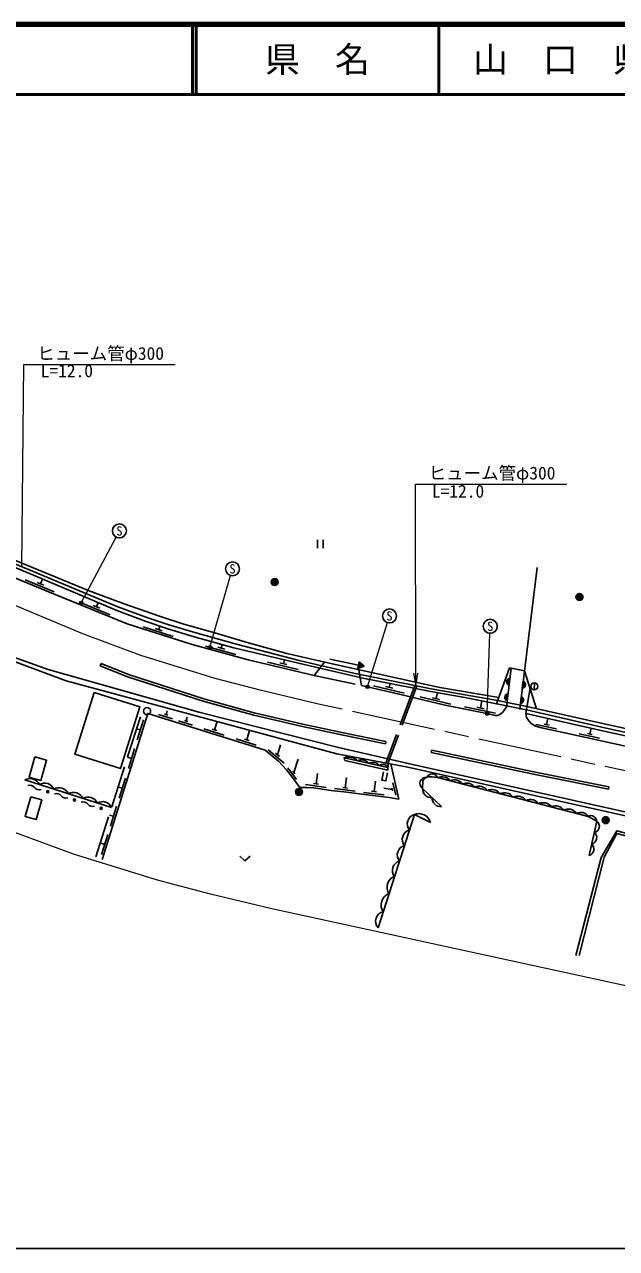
# Model space of a CAD drawing. Units: millimetres at full size, sheet at 1:1000; details may follow other scales. Extents: x 40000 to 680000, y 20000 to 380000.
# Drawn here: x 273704 to 358421, y 205000 to 380000 of the extents above; entities that cross this region are included whole.
import ezdxf
from ezdxf.enums import TextEntityAlignment as Align

# ---------------------------------------------------------------- set-up
doc = ezdxf.new("R2010")
doc.units = ezdxf.units.MM
doc.header["$LTSCALE"] = 1000
doc.linetypes.add('CHAIN', pattern=[18.5, 12, -1.5, 3.5, -1.5])
doc.linetypes.add('DASHED', pattern=[7.5, 6, -1.5])
for name, color, linetype, lineweight in [('M-BGD', 7, 'Continuous', 25), ('M-BMK', 2, 'CHAIN', 13), ('M-STR-HTXT', 7, 'Continuous', 13), ('M-STR-STRC', 7, 'Continuous', 25), ('M-TTL', 2, 'Continuous', 140), ('M-TTL-BAND', 7, 'Continuous', 25), ('M-TTL-LINE', 7, 'Continuous', 50)]:
    doc.layers.add(name, color=color, linetype=linetype, lineweight=lineweight)
doc.layers.add('M-TTL-TXT', color=7, linetype='Continuous')
doc.styles.add('ＭＳ ゴシック', font='')
doc.styles.get('ＭＳ ゴシック').set_extended_font_data('MS Gothic')

# ---------------------------------------------------------------- blocks, each defined once
blk = doc.blocks.new('open_arrow')
at = {"color": 0, "linetype": 'Continuous', "lineweight": -2}
blk.add_lwpolyline([(7.5, 1.25), (0, 0), (7.5, -1.25)], dxfattribs=at)

msp = doc.modelspace()

# ---------------------------------------------------------------- hatches: boundary and pattern name
at = {"layer": 'M-BGD'}
for points in [[(309008, 300285, -0.41421), (309508, 300785, -0.41421), (310008, 300285, -1)], [(352618, 298153, -0.41421), (353118, 298653, -0.41421), (353618, 298153, -1)], [(321414, 287920), (322298, 288248), (321616, 288899)], [(343038, 285561, -0.82183), (343154, 286545)], [(345057, 286113, -0.82183), (344937, 285129)], [(342770, 283305, -0.82183), (342886, 284288)], [(344785, 283886, -0.82183), (344665, 282903)], [(276890, 270352, -0.41421), (277077, 270450, -0.41421), (277176, 270263, -1)], [(312475, 270273, -0.41421), (312975, 270773, -0.41421), (313475, 270273, -1)], [(280710, 269165, -0.41421), (280897, 269264, -0.41421), (280996, 269077, -1)], [(284530, 267979, -0.41421), (284718, 268078, -0.41421), (284816, 267890, -1)], [(356382, 266085, -0.41421), (356698, 266718, -0.41421), (357331, 266401, -1)]]:
    msp.add_hatch(color=256, dxfattribs=at).paths.add_polyline_path(points)
at = {"layer": 'M-STR-HTXT'}
for points in [[(282057, 297380, -1), (281577, 297239, -0.41421), (281746, 297549, -0.41421)], [(300460, 291077, -1), (300021, 290839, -0.41421), (300122, 291178, -0.41421)], [(323016, 285420, -1), (322572, 285191, -0.41421), (322679, 285528, -0.41421)], [(340089, 281647, -0.41421), (340073, 281294, -0.41421), (339720, 281310, -1)]]:
    msp.add_hatch(color=256, dxfattribs=at).paths.add_polyline_path(points)

# ---------------------------------------------------------------- linework, layer by layer
at = {"layer": 'M-BGD'}
for p, q in [((315644, 306340), (315644, 305140)), ((316444, 306340), (316444, 305140)), ((347042, 302369), (344564, 282070)), ((273810, 300594), (277971, 298882)), ((275519, 300215), (276490, 299816)), ((276005, 300015), (276289, 300707)), ((281817, 297309), (285982, 295606)), ((283527, 296934), (284499, 296537)), ((284013, 296735), (284266, 297354)), ((290685, 293882), (294974, 292519)), ((292420, 293646), (293421, 293327)), ((292920, 293487), (293082, 293996)), ((299621, 291126), (303964, 289947)), ((301364, 290964), (302378, 290689)), ((301871, 290826), (302008, 291331)), ((308495, 288816), (312876, 287787)), ((310754, 288594), (310888, 289165)), ((316648, 288842), (315168, 286940)), ((321515, 288410), (317401, 289258)), ((321616, 288899), (321414, 287920)), ((322298, 288248), (321616, 288899)), ((284675, 288620), (284546, 288295)), ((310243, 288714), (311265, 288474)), ((322298, 288248), (321414, 287920)), ((321552, 287754), (321924, 285506)), ((323632, 285425), (328016, 284409)), ((325381, 285328), (326403, 285091)), ((325892, 285209), (326026, 285786)), ((343038, 285561), (343154, 286545)), ((345057, 286113), (344937, 285129)), ((346671, 285863), (346627, 284864)), ((330331, 283858), (334710, 282824)), ((332079, 283754), (333100, 283512)), ((332590, 283633), (332786, 284463)), ((342770, 283305), (342886, 284288)), ((344785, 283886), (344665, 282903)), ((293971, 281311), (294144, 281866)), ((336687, 282443), (341096, 281541)), ((338437, 282391), (339466, 282181)), ((338951, 282286), (339157, 283291)), ((289845, 277709), (290737, 280573)), ((292879, 281337), (294884, 280713)), ((293737, 281384), (294205, 281238)), ((295738, 280446), (297743, 279821)), ((296596, 280493), (297064, 280347)), ((296830, 280420), (297004, 280978)), ((300914, 279147), (301282, 280328)), ((348423, 279907), (348610, 280787)), ((290291, 279141), (289746, 279310)), ((299393, 279307), (302257, 278415)), ((300580, 279251), (301249, 279043)), ((305499, 277718), (305924, 279081)), ((346893, 279925), (349828, 279302)), ((348080, 279980), (348765, 279834)), ((353058, 278599), (355987, 277951)), ((354246, 278644), (354929, 278492)), ((354587, 278568), (354770, 279395)), ((303978, 277878), (306842, 276986)), ((305165, 277823), (305833, 277614)), ((309907, 275581), (310350, 277020)), ((325350, 277166), (325420, 277509)), ((289019, 275061), (288447, 275239)), ((288573, 273629), (289466, 276493)), ((308561, 276309), (310869, 274392)), ((309638, 275805), (310176, 275357)), ((312254, 273068), (312868, 274957)), ((331993, 276268), (331920, 275926)), ((311399, 273747), (312622, 272040)), ((312112, 273267), (312397, 272869)), ((273776, 271989), (286160, 268041)), ((287246, 269369), (288138, 272233)), ((313898, 271347), (316865, 270901)), ((315080, 271473), (315772, 271369)), ((315426, 271421), (315649, 272904)), ((319594, 270876), (319796, 272362)), ((323731, 270334), (323912, 271823)), ((326823, 269809), (326421, 271563)), ((287692, 270801), (287119, 270979)), ((318067, 270781), (321039, 270376)), ((319247, 270923), (319940, 270828)), ((322206, 270217), (325184, 269854)), ((323383, 270376), (324078, 270291)), ((326329, 270619), (325109, 270826)), ((326376, 270415), (326282, 270824)), ((357331, 271006), (357262, 270663)), ((285998, 265367), (286891, 268231)), ((286445, 266799), (285872, 266977)), ((285188, 262766), (284615, 262944)), ((284741, 261334), (285634, 264198))]:
    msp.add_line(p, q, dxfattribs=at)
at = {"layer": 'M-BGD', "linetype": 'DASHED'}
for p, q in [((315980, 287984), (321735, 286652)), ((316248, 288328), (321664, 287078)), ((315168, 286940), (321924, 285506)), ((329546, 285494), (325405, 274413)), ((329844, 285434), (325704, 274356)), ((341406, 283359), (345603, 282491)), ((283920, 261002), (290500, 281680))]:
    msp.add_line(p, q, dxfattribs=at)
at = {"layer": 'M-BGD'}
for points in [[(235035, 325384), (236994, 316014), (237319, 315222), (237778, 314459), (238292, 313941), (238844, 313615), (239535, 313393), (245034, 311908), (250850, 309764), (276795, 299039), (288383, 294300), (297714, 291333), (305714, 289161), (315168, 286940)], [(236611, 317846), (239831, 316800), (246176, 314626), (251138, 312561), (255926, 310403), (263442, 307241), (271839, 303609), (280055, 300242), (282953, 299037), (287955, 297167), (292872, 295468), (296505, 294287), (300960, 293004), (305577, 291658), (311239, 290074), (318152, 288499), (333138, 285215), (341559, 283773)], [(236798, 316954), (238763, 316363), (241155, 315576), (244193, 314489), (247724, 313109), (252825, 310947), (255824, 309603), (260809, 307598), (274260, 302094), (283616, 298186), (287074, 296728), (291337, 295166), (294352, 294178), (298075, 293075), (303843, 291451), (312988, 289080), (316248, 288328)], [(236891, 316508), (238643, 315982), (241025, 315198), (244053, 314115), (247574, 312738), (252665, 310581), (255667, 309235), (260658, 307227), (274072, 301639), (283462, 297693), (286927, 296231), (291132, 294648), (294241, 293609), (297964, 292461), (303643, 290875), (311305, 289066), (315980, 287984)], [(248799, 297888), (277091, 287763), (298824, 281611), (318645, 276619), (328621, 274323), (364503, 266335), (387441, 261158), (415533, 258411), (422057, 257803), (439656, 257137), (460798, 256515)], [(268888, 290172), (279659, 286138), (318400, 275729), (328557, 273820), (364369, 265789), (387342, 260590), (415481, 257752), (422037, 257284), (439644, 256737), (460789, 256115)], [(284546, 288295), (288460, 286752), (299288, 283234), (306500, 281236), (313476, 279633), (319300, 278394), (325350, 277166)], [(325420, 277509), (319371, 278737), (313552, 279975), (306586, 281576), (299389, 283570), (288578, 287082), (284675, 288620)], [(321664, 287078), (322194, 286956), (331914, 285023), (336780, 284164), (341406, 283359)], [(321924, 285506), (326523, 284449), (333922, 282702), (340115, 281435), (341036, 281220), (341410, 281226), (341727, 281354), (342084, 281624), (342395, 282006), (342666, 282430), (343322, 287959)], [(341231, 282884), (343126, 288014), (345238, 287593), (346985, 282179)], [(321735, 286652), (322110, 286565), (331840, 284630), (336711, 283770), (341231, 282884)], [(346040, 285108), (345447, 281554), (345561, 280942), (345853, 280449), (346205, 280050), (346844, 279681), (347684, 279451), (351045, 278737), (366876, 275237)], [(345521, 281997), (356950, 279415), (370737, 276411), (391462, 271944)], [(345603, 282491), (357059, 279903), (370843, 276900), (391561, 272434)], [(284832, 260616), (291341, 281502), (308144, 276266), (310030, 274699), (311174, 273460), (312058, 272356), (313104, 270893), (314084, 270920), (315084, 270866), (317566, 270493), (319815, 270248), (321607, 269988), (325875, 269468), (327255, 269263), (326107, 274281)], [(345458, 281499), (356842, 278927), (370631, 275923), (390468, 271647)], [(325754, 274347), (325691, 273405), (319550, 274794), (319432, 275156), (325716, 273777)], [(331920, 275926), (346300, 272869), (357262, 270663)], [(331993, 276268), (346371, 273212), (357331, 271006)], [(325067, 273157), (324826, 271975), (325395, 271859), (325626, 272991)], [(333398, 268188), (330673, 270763), (330700, 271875), (330841, 272073), (331092, 272301), (331482, 272430), (332020, 272430), (332800, 272324), (354347, 266782), (355584, 266089), (354512, 261190)], [(324304, 250869), (329501, 267051), (331820, 265914)], [(365190, 244159), (368672, 256799), (360337, 259335), (361579, 263903), (358460, 264702), (356237, 260916), (352603, 246910)], [(353060, 246904), (356667, 260971), (358475, 264348), (361478, 263532)], [(304506, 261105), (305256, 260405), (306006, 261105)]]:
    msp.add_lwpolyline(points, dxfattribs=at)
for points in [[(283695, 284505), (290214, 282455), (287436, 273619), (280917, 275668)], [(275185, 275289), (276875, 274813), (276050, 271890), (274361, 272367)], [(274619, 269586), (276189, 269126), (275369, 266329), (273799, 266789)]]:
    msp.add_lwpolyline(points, close=True, dxfattribs=at)
at = {"layer": 'M-BGD', "linetype": 'DASHED'}
msp.add_lwpolyline([(341231, 282884), (341305, 282869), (345498, 282002), (345521, 281997)], dxfattribs=at)
at = {"layer": 'M-BGD'}
for centre, radius in [((309508, 300285), 500), ((353118, 298153), 500), ((346649, 285363), 500), ((291257, 281831), 500), ((277033, 270307), 150), ((312975, 270273), 500), ((280853, 269121), 150), ((284673, 267935), 150), ((356856, 266243), 500)]:
    msp.add_circle(centre, radius, dxfattribs=at)
for centre, radius, start, end in [((343193, 286041), 505, 94.39793, 252.05612), ((344900, 285633), 505, 274.21015, 71.86835), ((342925, 283785), 505, 94.39793, 252.05612), ((344628, 283406), 505, 274.21015, 71.86835), ((320052, 273413), 1850, 45.65875, 109.57692), ((321925, 273536), 1332, 39.44498, 115.7907), ((323506, 273246), 1264, 39.35148, 115.88419), ((324984, 273384), 831, 28.20364, 127.03203), ((274520, 270738), 1454, 23.91046, 120.72976), ((276592, 270078), 1454, 23.91046, 120.72976), ((331157, 271497), 878, 81.4761, 236.59047), ((332036, 272041), 815, 20.31487, 156.58215), ((333422, 270931), 1526, 37.08498, 114.0665), ((335243, 270678), 1319, 33.91773, 117.23375), ((336958, 270156), 1403, 34.93399, 116.21749), ((274420, 270324), 908, 39.35354, 106.15052), ((275825, 271476), 908, 219.3536, 286.15058), ((278665, 269417), 1454, 23.91046, 120.72976), ((278241, 269138), 908, 39.35354, 106.15052), ((279645, 270290), 908, 219.3536, 286.15058), ((280738, 268756), 1454, 23.91046, 120.72976), ((282811, 268095), 1454, 23.91046, 120.72976), ((331886, 270682), 1216, 176.17041, 277.06247), ((338740, 269612), 1488, 36.02127, 115.13021), ((340570, 269274), 1366, 33.83749, 117.31399), ((342352, 268537), 1631, 37.75089, 113.40058), ((344272, 268190), 1486, 36.07104, 115.08044), ((282061, 267952), 908, 39.35354, 106.15052), ((283465, 269104), 908, 219.3536, 286.15058), ((284876, 267503), 1392, 22.75302, 121.88719), ((333256, 269403), 1222, 176.56408, 276.66881), ((346100, 267819), 1394, 34.45666, 116.69481), ((347891, 267203), 1544, 36.62019, 114.53128), ((349755, 266996), 1290, 32.16239, 118.98908), ((351498, 266396), 1442, 34.29922, 116.85226), ((329865, 265712), 1388, 105.18341, 219.20252), ((330144, 265430), 1744, 16.09887, 111.63433), ((353290, 266109), 1253, 32.51984, 118.63163), ((354759, 266069), 824, 1.42069, 120.02462), ((355075, 265361), 888, 280.27577, 55.04607), ((329153, 263496), 1388, 105.18341, 219.20252), ((354654, 263743), 943, 283.21237, 52.10947), ((328441, 261280), 1388, 105.18341, 219.20252), ((354191, 262117), 980, 289.08822, 46.23362), ((327729, 259064), 1388, 105.18341, 219.20252), ((327200, 256657), 1624, 109.62624, 214.7597), ((326457, 254117), 1718, 110.12652, 214.25942), ((325314, 251803), 1376, 101.64758, 222.73836)]:
    msp.add_arc(centre, radius, start, end, dxfattribs=at)
at = {"layer": 'M-BMK'}
msp.add_lwpolyline([(460545, 263294), (454753, 263052), (420300, 264143), (409105, 264714), (402197, 265268), (394621, 266242), (389322, 267180), (368517, 271347), (315753, 282838), (307599, 284776), (300968, 286517), (290370, 289790), (282039, 292875), (272143, 297026)], dxfattribs=at)
at = {"layer": 'M-STR-HTXT'}
for p, q in [((281817, 297309), (286817, 306712)), ((300241, 290958), (303193, 301213)), ((322794, 285306), (325637, 294478)), ((339905, 281478), (340315, 292962))]:
    msp.add_line(p, q, dxfattribs=at)
for points in [[(273314, 302480), (273631, 331402), (295281, 331402)], [(329694, 285464), (329641, 314302), (351291, 314302)], [(463108, 233375), (454904, 233032), (419062, 234167), (407140, 234775), (399083, 235422), (390092, 236577), (383761, 237698), (362378, 241981), (309093, 253586), (300322, 255670), (292730, 257663), (280727, 261369), (271022, 264964)]]:
    msp.add_lwpolyline(points, dxfattribs=at)
for centre in [(281817, 297309), (300241, 290958), (322794, 285306), (339905, 281478)]:
    msp.add_circle(centre, 250, dxfattribs=at)
at = {"layer": 'M-STR-STRC'}
for centre in [(287287, 307595), (303470, 302174), (325933, 295434), (340351, 293961)]:
    msp.add_circle(centre, 1000, dxfattribs=at)
at = {"layer": 'M-TTL'}
msp.add_line((680000, 380000), (40000, 380000), dxfattribs=at)
at = {"layer": 'M-TTL-BAND'}
msp.add_line((40000, 205000), (579000, 205000), dxfattribs=at)
at = {"layer": 'M-TTL-LINE'}
for p, q in [((297750, 380000), (297750, 370000)), ((298250, 380000), (298250, 370000)), ((333000, 380000), (333000, 370000)), ((40000, 370000), (680000, 370000))]:
    msp.add_line(p, q, dxfattribs=at)

# ---------------------------------------------------------------- block references
at = {"layer": 'M-STR-HTXT', "xscale": 240, "yscale": 240, "rotation": 90.1}
msp.add_blockref('open_arrow', (329694, 285464), dxfattribs=at)

# ---------------------------------------------------------------- texts
at = {"layer": 'M-STR-HTXT', "style": 'ＭＳ ゴシック'}
for p in [(275531, 331502), (331541, 314402)]:
    msp.add_text('ヒューム管φ300', height=1833, dxfattribs=at).set_placement(p, align=Align.BOTTOM_LEFT)
msp.add_text('L=12.0', height=1833, dxfattribs=at).set_placement((276028, 331402), align=Align.TOP_LEFT)
msp.add_text('L=12.0', height=1833, dxfattribs=at).set_placement((339481, 311802), align=Align.BOTTOM_RIGHT)
at = {"layer": 'M-STR-STRC', "style": 'ＭＳ ゴシック'}
for p in [(287287, 307595), (303470, 302174), (325933, 295434), (340351, 293961)]:
    msp.add_text('S', height=1320, dxfattribs=at).set_placement(p, align=Align.MIDDLE_CENTER)
at = {"layer": 'M-TTL-TXT', "style": 'ＭＳ ゴシック'}
for s, p in [('県\u3000名', (315625, 375000)), ('山\u3000口\u3000県', (350375, 375000))]:
    msp.add_text(s, height=3666, dxfattribs=at).set_placement(p, align=Align.MIDDLE_CENTER)

doc.saveas('drawing.dxf')
